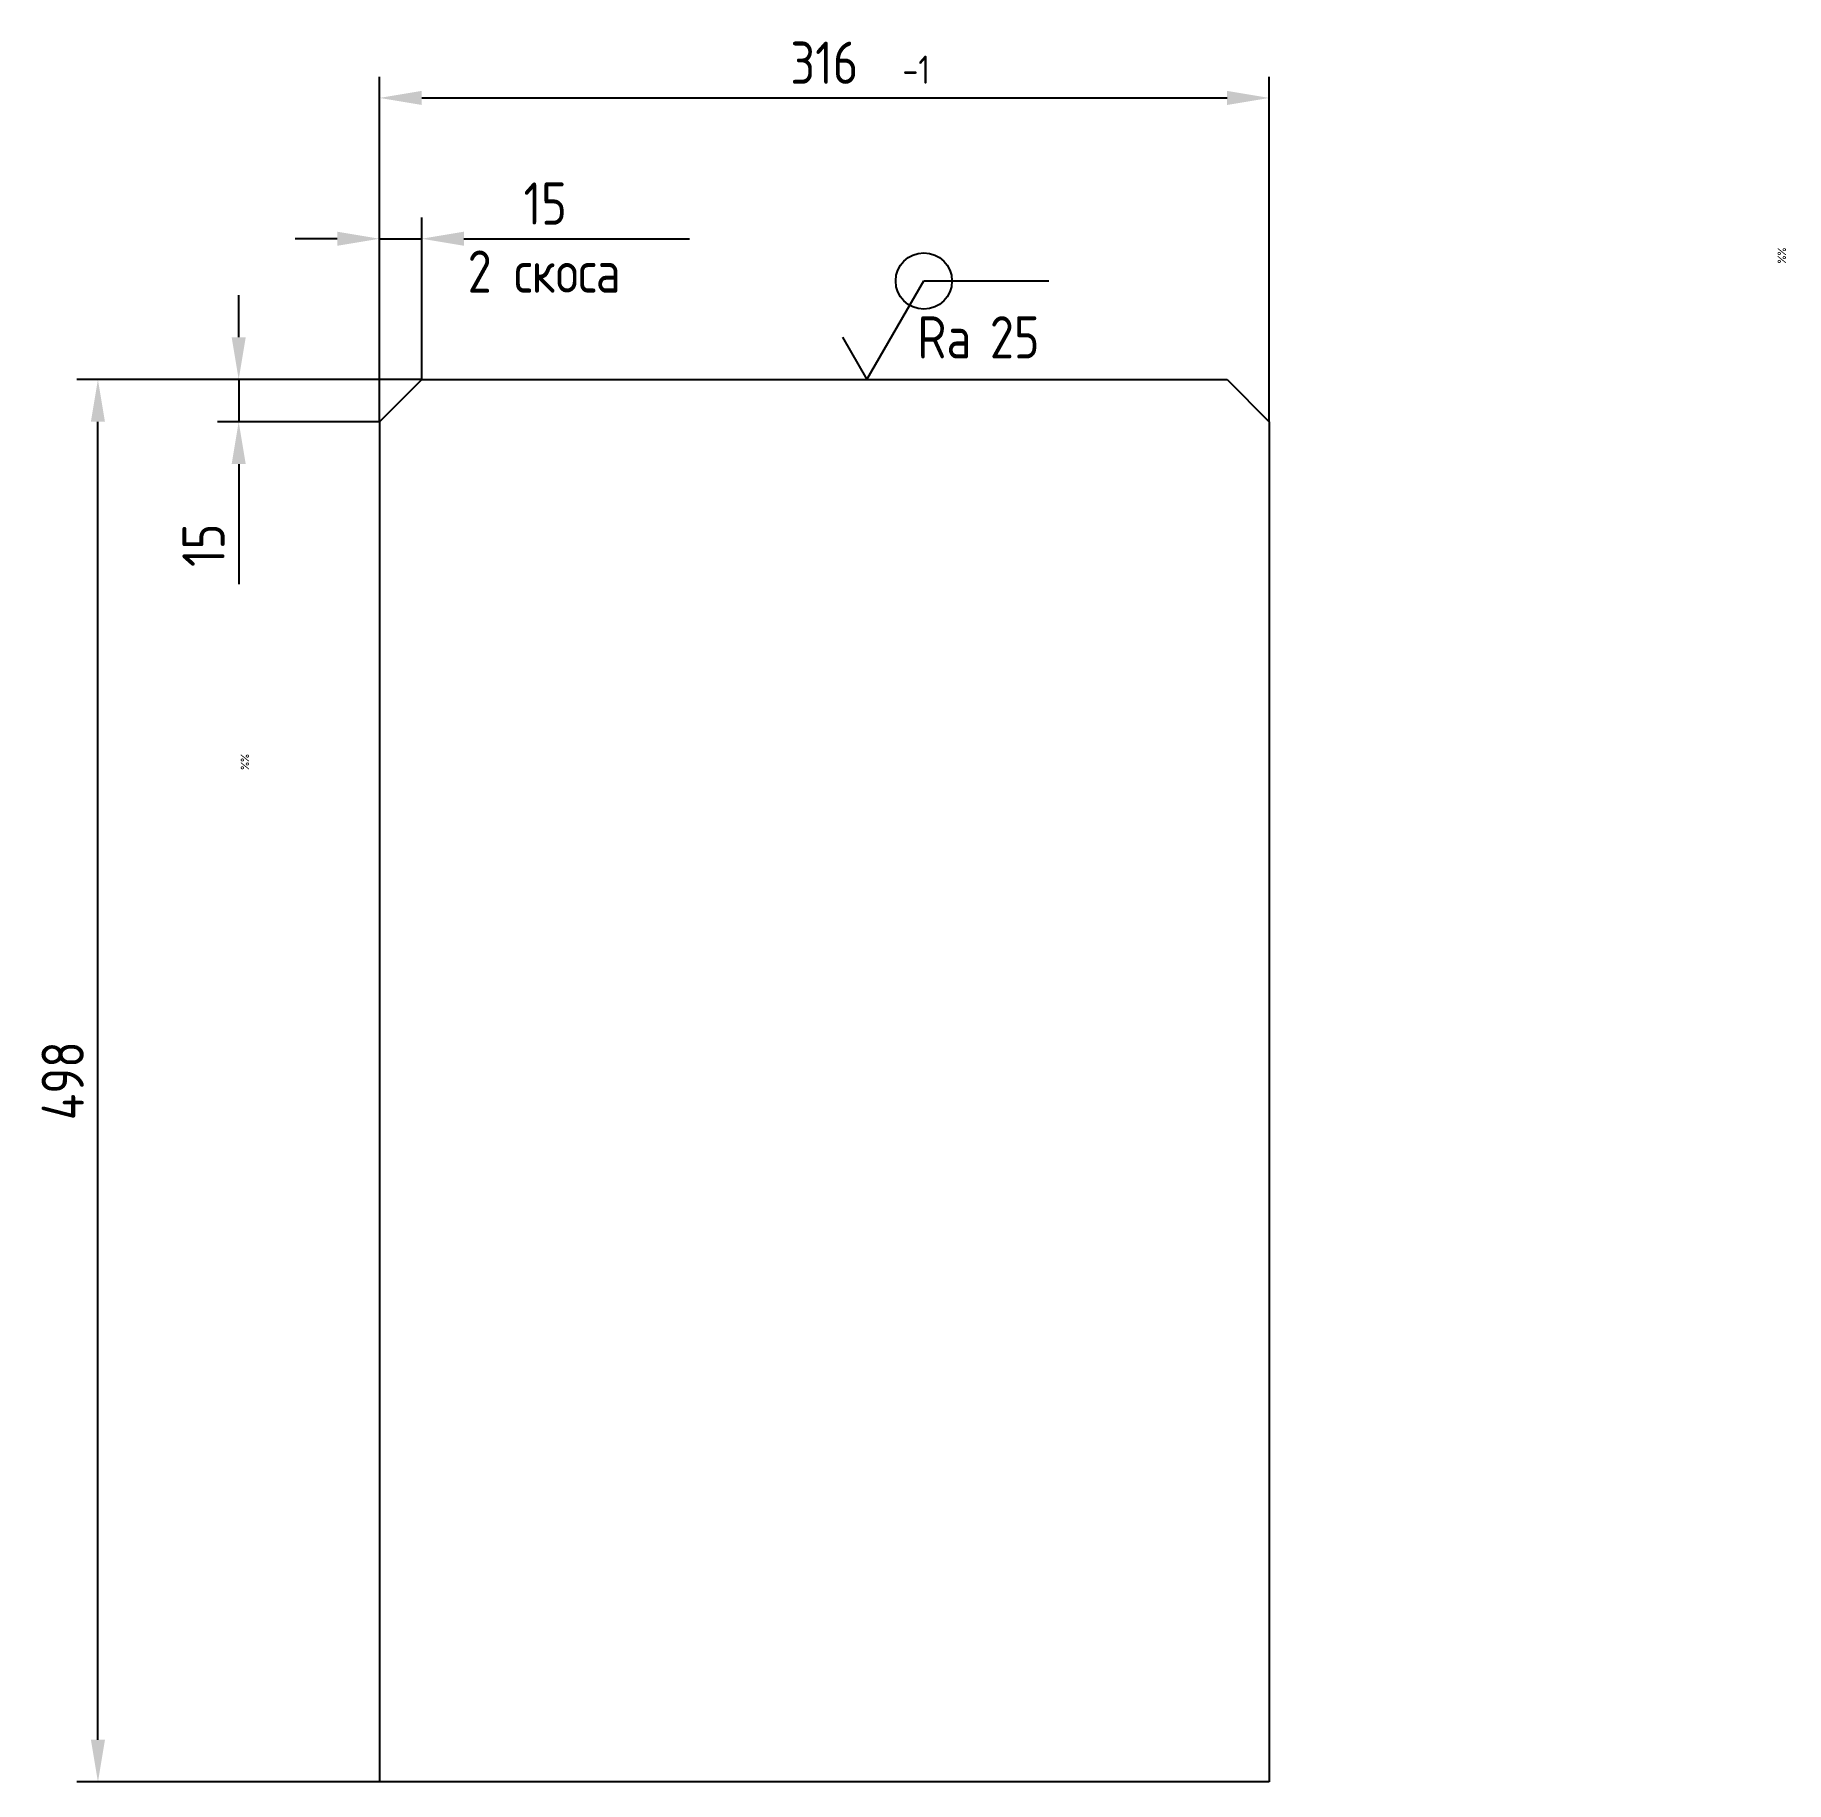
# Model space of a CAD drawing. Extents: x 522 to 2556, y 163 to 1104.
# Drawn here: x 522 to 1144, y 484 to 1104 of the extents above; entities outside this region: 1.
import ezdxf
from ezdxf.enums import TextEntityAlignment as Align

# ---------------------------------------------------------------- set-up
doc = ezdxf.new("R2010")
doc.units = 0
doc.header["$LTSCALE"] = 15
doc.header["$MEASUREMENT"] = 0
doc.header["$PDSIZE"] = 3
doc.layers.get('0').update_dxf_attribs({"linetype": 'CONTINUOUS'})
doc.layers.get('DEFPOINTS').update_dxf_attribs({"linetype": 'CONTINUOUS'})
for name, color, linetype in [('CONT', 6, 'CONTINUOUS'), ('DIM', 7, 'CONTINUOUS'), ('TEXT', 3, 'CONTINUOUS'), ('TEXT_RUS', 3, 'CONTINUOUS')]:
    doc.layers.add(name, color=color, linetype=linetype)
doc.styles.add('STYLE1', font='romans.shx', dxfattribs={"width": 0.8})
doc.dimstyles.new('LIN5', dxfattribs={"dimscale": 5, "dimtxt": 3, "dimasz": 3, "dimexe": 1.5, "dimexo": 0, "dimgap": 1, "dimtad": 1, "dimrnd": 1, "dimdsep": 46, "dimtxsty": 'STYLE1', "dimcen": 0, "dimdle": 2, "dimclrd": 256, "dimclrt": 3, "dimaunit": 1, "dimadec": 0, "dimazin": 0, "dimtfac": 0.666667, "dimtmove": 0, "dimatfit": 3, "dimfxl": 1, "dimtvp": 0.833333, "dimtolj": 1, "dimarcsym": 0})

# ---------------------------------------------------------------- blocks, each defined once
blk = doc.blocks.new('*D3')
at = {"layer": 'DEFPOINTS', "color": 0, "transparency": 16777216}
for p in [(544.74, 981.73), (594.74, 981.73), (644.74, 483.73)]:
    blk.add_point(p, dxfattribs=at)
at = {"layer": 'DIM', "color": 0, "lineweight": -2, "transparency": 16777216}
for p, q in [((594.74, 981.73), (537.24, 981.73)), ((644.74, 483.73), (537.24, 483.73))]:
    blk.add_line(p, q, dxfattribs=at)
at = {"layer": 'DIM', "lineweight": -2, "transparency": 16777216}
blk.add_line((544.74, 498.73), (544.74, 966.73), dxfattribs=at)
at = {"layer": 'DIM', "transparency": 16777216}
for points in [[(542.24, 966.73), (547.24, 966.73), (544.74, 981.73)], [(542.24, 498.73), (547.24, 498.73), (544.74, 483.73)]]:
    blk.add_solid(points, dxfattribs=at)
at = {"layer": 'DIM', "color": 3, "transparency": 16777216, "insert": (532.24, 732.73), "char_height": 15, "attachment_point": 5, "rotation": 90, "style": 'STYLE1'}
blk.add_mtext('\\A1;498', dxfattribs=at)
blk = doc.blocks.new('*D4')
at = {"layer": 'DEFPOINTS', "color": 0, "transparency": 16777216}
for p in [(644.74, 1031.73), (659.74, 981.73), (644.74, 966.73)]:
    blk.add_point(p, dxfattribs=at)
at = {"layer": 'DIM', "color": 0, "lineweight": -2, "transparency": 16777216}
for p, q in [((644.74, 966.73), (644.74, 1039.23)), ((659.74, 981.73), (659.74, 1039.23))]:
    blk.add_line(p, q, dxfattribs=at)
at = {"layer": 'DIM', "lineweight": -2, "transparency": 16777216}
for p, q in [((629.74, 1031.73), (614.74, 1031.73)), ((644.74, 1031.73), (659.74, 1031.73)), ((674.74, 1031.73), (717.46, 1031.73))]:
    blk.add_line(p, q, dxfattribs=at)
at = {"layer": 'DIM', "transparency": 16777216}
for points in [[(629.74, 1034.23), (629.74, 1029.23), (644.74, 1031.73)], [(674.74, 1034.23), (674.74, 1029.23), (659.74, 1031.73)]]:
    blk.add_solid(points, dxfattribs=at)
at = {"layer": 'DIM', "color": 3, "transparency": 16777216, "insert": (703.6, 1044.23), "char_height": 15, "attachment_point": 5, "style": 'STYLE1'}
blk.add_mtext('\\A1;15', dxfattribs=at)
blk = doc.blocks.new('*D5')
at = {"layer": 'DEFPOINTS', "color": 0, "transparency": 16777216}
for p in [(659.74, 981.73), (594.74, 966.73), (644.74, 966.73)]:
    blk.add_point(p, dxfattribs=at)
at = {"layer": 'DIM', "lineweight": -2, "transparency": 16777216}
for p, q in [((594.74, 996.73), (594.74, 1011.73)), ((594.74, 981.73), (594.74, 966.73)), ((594.74, 951.73), (594.74, 909.01))]:
    blk.add_line(p, q, dxfattribs=at)
at = {"layer": 'DIM', "color": 0, "lineweight": -2, "transparency": 16777216}
for p, q in [((659.74, 981.73), (587.24, 981.73)), ((644.74, 966.73), (587.24, 966.73))]:
    blk.add_line(p, q, dxfattribs=at)
at = {"layer": 'DIM', "transparency": 16777216}
for points in [[(592.24, 996.73), (597.24, 996.73), (594.74, 981.73)], [(592.24, 951.73), (597.24, 951.73), (594.74, 966.73)]]:
    blk.add_solid(points, dxfattribs=at)
at = {"layer": 'DIM', "color": 3, "transparency": 16777216, "insert": (582.24, 922.87), "char_height": 15, "attachment_point": 5, "rotation": 90, "style": 'STYLE1'}
blk.add_mtext('\\A1;15', dxfattribs=at)
blk = doc.blocks.new('*D6')
at = {"layer": 'DEFPOINTS', "color": 0, "transparency": 16777216}
for p in [(960.74, 1081.73), (644.74, 1031.73), (960.74, 966.73)]:
    blk.add_point(p, dxfattribs=at)
at = {"layer": 'DIM', "color": 0, "lineweight": -2, "transparency": 16777216}
for p, q in [((644.74, 1031.73), (644.74, 1089.23)), ((960.74, 966.73), (960.74, 1089.23))]:
    blk.add_line(p, q, dxfattribs=at)
at = {"layer": 'DIM', "lineweight": -2, "transparency": 16777216}
blk.add_line((659.74, 1081.73), (945.74, 1081.73), dxfattribs=at)
at = {"layer": 'DIM', "transparency": 16777216}
for points in [[(659.74, 1084.23), (659.74, 1079.23), (644.74, 1081.73)], [(945.74, 1084.23), (945.74, 1079.23), (960.74, 1081.73)]]:
    blk.add_solid(points, dxfattribs=at)
at = {"layer": 'DIM', "color": 3, "transparency": 16777216, "insert": (802.74, 1094.23), "char_height": 15, "attachment_point": 5, "style": 'STYLE1'}
blk.add_mtext('\\A1;316', dxfattribs=at)
blk = doc.blocks.new('A$C6CF913E7')
at = {"layer": 'TEXT'}
blk.add_circle((0, 0), 2, dxfattribs=at)
blk = doc.blocks.new('sherISO_07')
at = {"layer": 'TEXT'}
blk.add_line((4.04, 7), (12.93, 7), dxfattribs=at)
blk.add_lwpolyline([(-1.73, 3), (0, 0), (4.04, 7)], dxfattribs=at)
blk.add_blockref('A$C6CF913E7', (4.04, 7))
at = {"layer": 'TEXT', "style": 'STYLE1', "width": 0.8}
blk.add_text('Ra', height=3, dxfattribs=at).set_placement((3.58, 1.5))
blk.add_attdef('25', (8.73, 1.5), '', height=3, dxfattribs=at)

msp = doc.modelspace()

# ---------------------------------------------------------------- linework, layer by layer
at = {"layer": 'CONT'}
for p, q in [((644.741, 966.726), (659.741, 981.726)), ((659.741, 981.726), (945.741, 981.726)), ((945.741, 981.726), (960.741, 966.726)), ((644.741, 966.726), (644.741, 483.726)), ((960.741, 966.726), (960.741, 483.726)), ((960.741, 483.726), (644.741, 483.726))]:
    msp.add_line(p, q, dxfattribs=at)
at = {"layer": 'DIM'}
msp.add_line((717.456, 1031.726), (754.853, 1031.726), dxfattribs=at)

# ---------------------------------------------------------------- block references
at = {"layer": 'DIM', "xscale": 5, "yscale": 5, "zscale": 5}
msp.add_blockref('sherISO_07', (817.867, 981.726), dxfattribs=at).add_auto_attribs({'25': '25'})

# ---------------------------------------------------------------- texts
at = {"color": 3, "linetype": 'ByBlock', "style": 'STYLE1', "width": 0.8}
for p in [(1142.76, 1025.762), (596.935, 845.935), (2554.622, 165.62)]:
    msp.add_text('%%', height=3, rotation=90, dxfattribs=at).set_placement(p, align=Align.MIDDLE_CENTER)
at = {"layer": 'TEXT', "style": 'STYLE1', "width": 0.8}
msp.add_text('-1', height=10, dxfattribs=at).set_placement((830.445, 1086.751))
at = {"layer": 'TEXT_RUS', "style": 'STYLE1', "width": 0.8}
msp.add_text('2 скоса', height=15, dxfattribs=at).set_placement((676.047, 1012.567))

# ---------------------------------------------------------------- dimensions: what is measured, and where the dimension line sits
at = {"layer": 'DIM'}
dim = msp.add_linear_dim(base=(960.741, 1081.726), p1=(644.741, 1031.726), p2=(960.741, 966.726), dimstyle='LIN5', dxfattribs=at)
dim.commit()
dim.dimension.update_dxf_attribs({"geometry": '*D6', "text_midpoint": (802.741, 1094.226)})
dim = msp.add_linear_dim(base=(644.741, 1031.726), p1=(659.741, 981.726), p2=(644.741, 966.726), dimstyle='LIN5', dxfattribs=at)
dim.commit()
dim.dimension.update_dxf_attribs({"geometry": '*D4', "text_midpoint": (703.599, 1031.726), "dimtype": 160})
for base, p1, p2, picture, middle in [((594.741, 966.726), (659.741, 981.726), (644.741, 966.726), '*D5', (582.241, 922.869)), ((544.741, 981.726), (644.741, 483.726), (594.741, 981.726), '*D3', (532.241, 732.726))]:
    dim = msp.add_linear_dim(base=base, p1=p1, p2=p2, angle=90, dimstyle='LIN5', dxfattribs=at)
    dim.commit()
    dim.dimension.update_dxf_attribs({"geometry": picture, "text_midpoint": middle})

doc.saveas('drawing.dxf')
